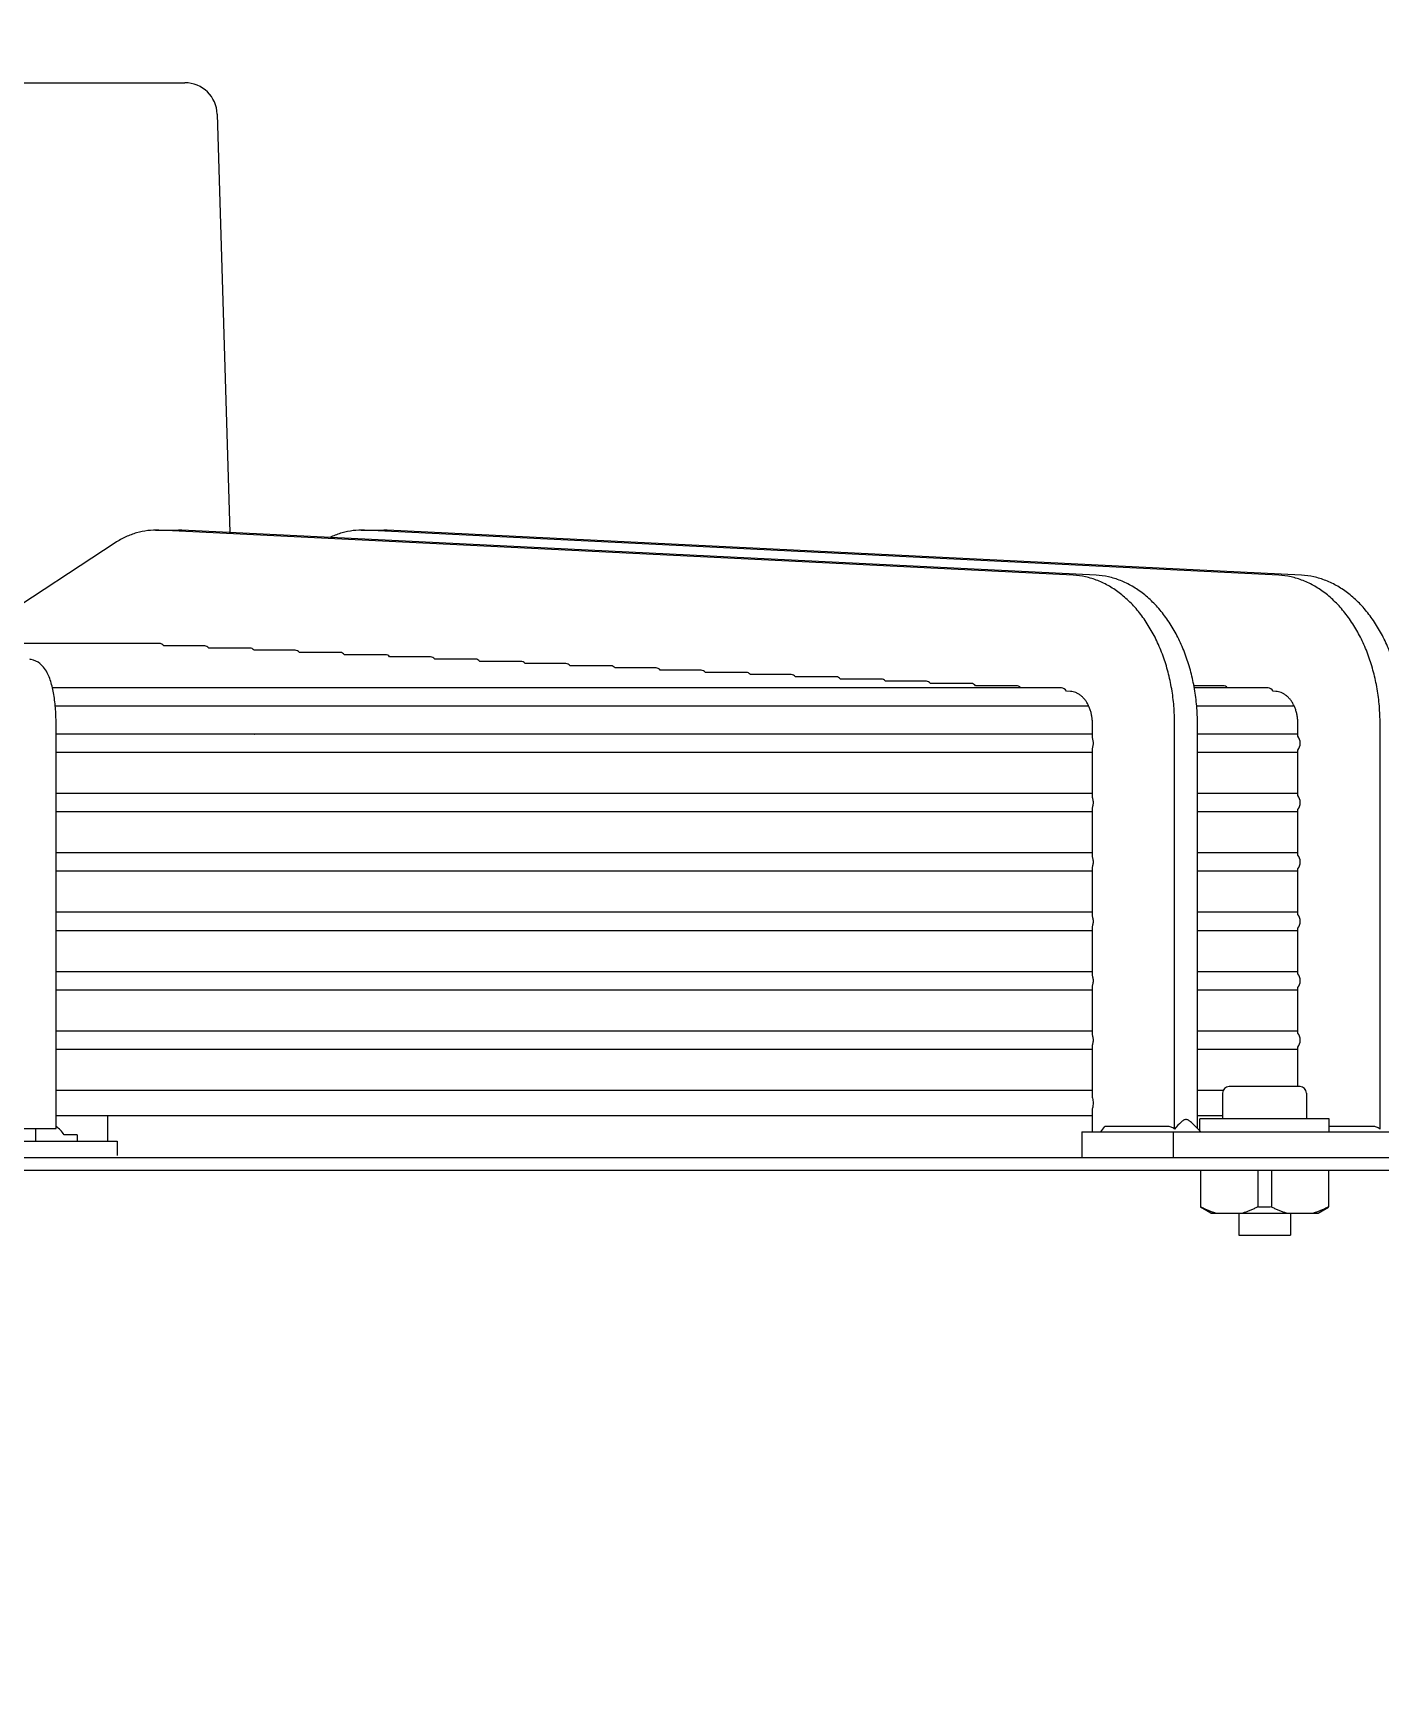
# Model space of a CAD drawing. Header units: millimetres. Extents: x 17700 to 32328, y 19251 to 29476.
# Drawn here: x 18045.18 to 18053.39, y 19600.84 to 19610.88 of the extents above; entities that cross this region are included whole.
import ezdxf

# ---------------------------------------------------------------- set-up
doc = ezdxf.new("R2010")
doc.units = ezdxf.units.MM
doc.header["$LTSCALE"] = 5
doc.layers.add('UNIT', color=6, linetype='Continuous')
doc.styles.add('SUBMITTAL', font='romans.shx', dxfattribs={"width": 0.75})
doc.dimstyles.new('SUBMITTAL', dxfattribs={"dimtxt": 0.09375, "dimasz": 0.09375, "dimexe": 0.03125, "dimexo": 0.0625, "dimgap": 0.0625, "dimtad": 0, "dimdec": 4, "dimzin": 4, "dimdsep": 46, "dimlunit": 4, "dimtxsty": 'SUBMITTAL', "dimcen": 0.09375, "dimclre": 6, "dimadec": 0, "dimazin": 0, "dimtfac": 1, "dimtdec": 0, "dimtofl": 0, "dimtmove": 0, "dimatfit": 3, "dimfxl": 0, "dimfrac": 2, "dimtolj": 1, "dimtzin": 4, "dimarcsym": 0})

msp = doc.modelspace()

# ---------------------------------------------------------------- linework, layer by layer
at = {"layer": 'UNIT'}
for p, q in [((18036.0256, 19610.5774), (18046.1049, 19610.5774)), ((18046.3017, 19610.3866), (18046.3796, 19607.8341)), ((18045.9264, 19607.8489), (18046.0656, 19607.8489)), ((18051.5216, 19607.5739), (18045.9468, 19607.8485)), ((18051.6608, 19607.5739), (18046.0859, 19607.8485)), ((18047.1792, 19607.8489), (18047.3184, 19607.8489)), ((18052.7743, 19607.5739), (18047.1995, 19607.8485)), ((18052.9135, 19607.5739), (18047.3387, 19607.8485)), ((18045.6803, 19607.7721), (18044.7434, 19607.1581)), ((18045.9495, 19607.1581), (18044.4439, 19607.1581)), ((18046.2255, 19607.1434), (18045.9763, 19607.1434)), ((18046.5012, 19607.1299), (18046.2512, 19607.1299)), ((18046.7769, 19607.1164), (18046.527, 19607.1164)), ((18047.0523, 19607.1029), (18046.8026, 19607.1029)), ((18047.3277, 19607.0894), (18047.078, 19607.0894)), ((18047.6029, 19607.0759), (18047.3534, 19607.0759)), ((18047.8781, 19607.0624), (18047.6286, 19607.0624)), ((18048.1532, 19607.0489), (18047.9038, 19607.0489)), ((18048.4282, 19607.0354), (18048.1788, 19607.0354)), ((18048.7031, 19607.0219), (18048.4538, 19607.0219)), ((18048.9779, 19607.0084), (18048.7287, 19607.0084)), ((18049.2527, 19606.9949), (18049.0036, 19606.9949)), ((18049.5275, 19606.9814), (18049.2784, 19606.9814)), ((18049.8022, 19606.9679), (18049.5531, 19606.9679)), ((18050.0768, 19606.9544), (18049.8278, 19606.9544)), ((18050.3515, 19606.9409), (18050.1025, 19606.9409)), ((18050.626, 19606.9274), (18050.3771, 19606.9274)), ((18050.9006, 19606.9139), (18050.6517, 19606.9139)), ((18051.4496, 19606.8869), (18045.2973, 19606.8869)), ((18051.1751, 19606.9004), (18050.9262, 19606.9004)), ((18051.5041, 19606.8657), (18051.4797, 19606.8669)), ((18052.4359, 19606.9004), (18052.2576, 19606.9004)), ((18052.7102, 19606.8869), (18052.2601, 19606.8869)), ((18052.7569, 19606.8657), (18052.7406, 19606.8665)), ((18045.3142, 19606.7767), (18051.6159, 19606.7767)), ((18052.2744, 19606.7767), (18052.8686, 19606.7767)), ((18045.3191, 19604.1995), (18045.3191, 19606.6689)), ((18051.6386, 19606.605), (18045.3191, 19606.605)), ((18045.5963, 19606.6064), (18045.5963, 19606.605)), ((18046.346, 19606.6064), (18046.3439, 19606.605)), ((18046.4852, 19606.6064), (18046.4831, 19606.605)), ((18047.5646, 19606.6064), (18047.5617, 19606.605)), ((18051.6386, 19606.5797), (18051.6386, 19606.6689)), ((18052.1397, 19604.1961), (18052.1397, 19606.6689)), ((18052.2789, 19604.1995), (18052.2789, 19606.6689)), ((18052.8914, 19606.605), (18052.2789, 19606.605)), ((18052.8914, 19606.5921), (18052.8914, 19606.6689)), ((18053.3925, 19604.1961), (18053.3925, 19606.6689)), ((18051.6386, 19606.2175), (18051.6386, 19606.5201)), ((18052.8914, 19606.2299), (18052.8914, 19606.5077)), ((18045.3191, 19606.4948), (18051.6386, 19606.4948)), ((18052.2789, 19606.4948), (18052.8914, 19606.4948)), ((18051.6386, 19606.2428), (18045.3191, 19606.2428)), ((18052.8914, 19606.2428), (18052.2789, 19606.2428)), ((18045.3191, 19606.1326), (18051.6386, 19606.1326)), ((18051.6386, 19605.8553), (18051.6386, 19606.1579)), ((18052.2789, 19606.1326), (18052.8914, 19606.1326)), ((18052.8914, 19605.8677), (18052.8914, 19606.1455)), ((18051.6386, 19605.8806), (18045.3191, 19605.8806)), ((18052.8914, 19605.8806), (18052.2789, 19605.8806)), ((18045.3191, 19605.7704), (18051.6386, 19605.7704)), ((18051.6386, 19605.4931), (18051.6386, 19605.7957)), ((18052.2789, 19605.7704), (18052.8914, 19605.7704)), ((18052.8914, 19605.5055), (18052.8914, 19605.7832)), ((18051.6386, 19605.5184), (18045.3191, 19605.5184)), ((18052.8914, 19605.5184), (18052.2789, 19605.5184)), ((18045.3191, 19605.4081), (18051.6386, 19605.4081)), ((18051.6386, 19605.1309), (18051.6386, 19605.4334)), ((18052.2789, 19605.4081), (18052.8914, 19605.4081)), ((18052.8914, 19605.1433), (18052.8914, 19605.421)), ((18051.6386, 19605.1562), (18045.3191, 19605.1562)), ((18052.8914, 19605.1562), (18052.2789, 19605.1562)), ((18045.3191, 19605.0459), (18051.6386, 19605.0459)), ((18051.6386, 19604.7687), (18051.6386, 19605.0712)), ((18052.2789, 19605.0459), (18052.8914, 19605.0459)), ((18052.8914, 19604.7811), (18052.8914, 19605.0588)), ((18051.6386, 19604.794), (18045.3191, 19604.794)), ((18051.6386, 19604.3906), (18051.6386, 19604.709)), ((18052.8914, 19604.794), (18052.2789, 19604.794)), ((18052.8914, 19604.4554), (18052.8914, 19604.6966)), ((18045.3191, 19604.6837), (18051.6386, 19604.6837)), ((18052.2789, 19604.6837), (18052.8914, 19604.6837)), ((18051.6386, 19604.4318), (18045.3191, 19604.4318)), ((18052.4354, 19604.4318), (18052.2789, 19604.4318)), ((18052.4321, 19604.416), (18052.4321, 19604.2585)), ((18052.9045, 19604.4554), (18052.4715, 19604.4554)), ((18052.9439, 19604.416), (18052.9439, 19604.2585)), ((18051.6386, 19604.1798), (18051.6386, 19604.3194)), ((18045.1222, 19604.1995), (18045.3191, 19604.1995)), ((18045.1963, 19604.1227), (18045.1963, 19604.1995)), ((18045.3191, 19604.2782), (18051.6386, 19604.2782)), ((18045.6356, 19604.1227), (18045.6356, 19604.2782)), ((18052.098, 19604.2126), (18051.7136, 19604.2126)), ((18052.2789, 19604.2782), (18052.4321, 19604.2782)), ((18053.0817, 19604.2585), (18052.2943, 19604.2585)), ((18052.2943, 19604.1842), (18052.2943, 19604.2585)), ((18053.0817, 19604.1798), (18053.0817, 19604.2585)), ((18053.3507, 19604.2126), (18053.0817, 19604.2126)), ((18036.4393, 19604.1227), (18045.6913, 19604.1227)), ((18045.4476, 19604.1621), (18045.3689, 19604.1621)), ((18045.4476, 19604.1621), (18045.4476, 19604.1227)), ((18045.6913, 19604.1227), (18045.6913, 19604.0361)), ((18051.5744, 19604.1798), (18053.8015, 19604.1798)), ((18051.5744, 19604.1798), (18051.5744, 19604.0223)), ((18052.1312, 19604.1798), (18052.1312, 19604.0223)), ((18024.1952, 19604.0223), (18057.9353, 19604.0223)), ((18057.9353, 19603.9436), (18024.1952, 19603.9436)), ((18052.2982, 19603.9436), (18052.2982, 19603.7214)), ((18052.6462, 19603.9436), (18052.6462, 19603.7214)), ((18052.7297, 19603.9436), (18052.7297, 19603.7214)), ((18053.0777, 19603.9436), (18053.0777, 19603.7214)), ((18052.3612, 19603.6837), (18052.2982, 19603.7201)), ((18053.0148, 19603.6837), (18053.0777, 19603.7201)), ((18052.3612, 19603.6837), (18053.0148, 19603.6837)), ((18052.5305, 19603.6837), (18052.5305, 19603.5499)), ((18052.8455, 19603.6837), (18052.8455, 19603.5499)), ((18052.5305, 19603.5499), (18052.8455, 19603.5499))]:
    msp.add_line(p, q, dxfattribs=at)
for centre, radius, start, end in [((18046.1049, 19610.3806), 0.1969, 1.74849, 90), ((18046.4519, 19606.6132), 0.0787, 353.99009, 355.0051), ((18047.2393, 19606.6132), 0.0787, 184.9949, 186.00991), ((18052.4715, 19604.416), 0.0394, 90, 180), ((18052.9045, 19604.416), 0.0394, 0, 90), ((18045.1818, 19604.027), 0.2307, 35.84734, 53.50274)]:
    msp.add_arc(centre, radius, start, end, dxfattribs=at)
for centre, major_axis, ratio, start_param, end_param in [((18045.9495, 19607.103), (0, -0.0551), 0.71258, 2.3922752, 3.1416779), ((18046.2255, 19607.0882), (0, -0.0551), 0.712077, 2.4267654, 3.1416684), ((18046.5012, 19607.0747), (0, -0.0551), 0.7116416, 2.4267545, 3.1416584), ((18046.7769, 19607.0612), (0, -0.0551), 0.7112612, 2.4267455, 3.1416501), ((18047.0523, 19607.0477), (0, -0.0551), 0.7109269, 2.4267379, 3.1416431), ((18047.3277, 19607.0343), (0, -0.0551), 0.7106314, 2.4267316, 3.1416373), ((18047.6029, 19607.0208), (0, -0.0551), 0.710369, 2.4267261, 3.1416323), ((18047.8781, 19607.0073), (0, -0.0551), 0.7101349, 2.4267215, 3.141628), ((18048.1532, 19606.9938), (0, -0.0551), 0.7099252, 2.4267175, 3.1416243), ((18048.4282, 19606.9803), (0, -0.0551), 0.7097366, 2.426714, 3.1416211), ((18048.7031, 19606.9668), (0, -0.0551), 0.7095663, 2.426711, 3.1416184), ((18048.9779, 19606.9533), (0, -0.0551), 0.7094121, 2.4267084, 3.1416159), ((18049.2527, 19606.9398), (0, -0.0551), 0.7092719, 2.4267061, 3.1416138), ((18049.5275, 19606.9263), (0, -0.0551), 0.7091442, 2.426704, 3.1416119), ((18049.8022, 19606.9128), (0, -0.0551), 0.7090275, 2.4267022, 3.1416103), ((18050.0768, 19606.8993), (0, -0.0551), 0.7089205, 2.4267006, 3.1416088), ((18050.3515, 19606.8858), (0, -0.0551), 0.7088222, 2.4266992, 3.1416075), ((18050.626, 19606.8723), (0, -0.0551), 0.7087318, 2.4266979, 3.1416063), ((18050.9006, 19606.8588), (0, -0.0551), 0.7086482, 2.4266968, 3.1416053), ((18051.1751, 19606.8453), (0, -0.0551), 0.708571, 2.4266957, 3.1416043), ((18051.4496, 19606.8318), (0, -0.0551), 0.7084995, 2.259884, 3.1416035), ((18052.4359, 19606.8453), (0, -0.0551), 0.7080429, 2.4266911, 3.1416001), ((18052.7102, 19606.8318), (0, -0.0551), 0.7079972, 2.2505647, 3.1415995), ((18047.4709, 19606.6705), (-0.0428, 0.0886), 0.2345697, 2.2595874, 2.2822309), ((18052.8663, 19606.5499), (0, -0.0551), 0.7079678, 1.5708033, 2.4433758), ((18052.8663, 19606.5499), (0, -0.0551), 0.7079678, 0.6982169, 1.5707894), ((18052.8663, 19606.1877), (0, -0.0551), 0.7079678, 1.5708033, 2.4433758), ((18052.8663, 19606.1877), (0, -0.0551), 0.7079678, 0.6982169, 1.5707894), ((18052.8663, 19605.8255), (0, -0.0551), 0.7079678, 1.5708033, 2.4433758), ((18052.8663, 19605.8255), (0, -0.0551), 0.7079678, 0.6982169, 1.5707894), ((18052.8663, 19605.4633), (0, -0.0551), 0.7079678, 1.5708033, 2.4433758), ((18052.8663, 19605.4633), (0, -0.0551), 0.7079678, 0.6982169, 1.5707894), ((18052.8663, 19605.1011), (0, -0.0551), 0.7079678, 1.5708033, 2.4433758), ((18052.8663, 19605.1011), (0, -0.0551), 0.7079678, 0.6982169, 1.5707894), ((18052.8663, 19604.7389), (0, -0.0551), 0.7079678, 1.5708033, 2.4433758), ((18052.8663, 19604.7389), (0, -0.0551), 0.7079678, 0.6982169, 1.5707894), ((18050.7176, 19605.5884), (0, -1.969), 0.7071068, 0.7736158, 0.7971806)]:
    msp.add_ellipse(centre, major_axis=major_axis, ratio=ratio, start_param=start_param, end_param=end_param, dxfattribs=at)
for points, knots in [([(18045.9468, 19607.8484), (18045.9239, 19607.8496), (18045.9009, 19607.8488), (18045.878, 19607.8461), (18045.8552, 19607.8435), (18045.8326, 19607.8389), (18045.8102, 19607.8325), (18045.7878, 19607.8261), (18045.7657, 19607.8178), (18045.7439, 19607.8077), (18045.7222, 19607.7976), (18045.7009, 19607.7858), (18045.6802, 19607.7722)], [0, 0, 0, 0, 0.2503763, 0.2503763, 0.2503763, 0.5005641, 0.5005641, 0.5005641, 0.7507518, 0.7507518, 0.7507518, 1, 1, 1, 1]), ([(18047.1995, 19607.8484), (18047.1766, 19607.8496), (18047.1536, 19607.8488), (18047.1308, 19607.8461), (18047.108, 19607.8435), (18047.0853, 19607.8389), (18047.0629, 19607.8325), (18047.0405, 19607.8261), (18047.0184, 19607.8178), (18046.9967, 19607.8077), (18046.9941, 19607.8065), (18046.9915, 19607.8053), (18046.989, 19607.8041)], [0, 0, 0, 0, 0.25037629, 0.25037629, 0.25037629, 0.50056405, 0.50056405, 0.50056405, 0.75075182, 0.75075182, 0.75075182, 0.78029111, 0.78029111, 0.78029111, 0.78029111]), ([(18052.1397, 19606.6689), (18052.1397, 19606.7044), (18052.1382, 19606.7403), (18052.1353, 19606.7757), (18052.1323, 19606.8112), (18052.1279, 19606.8461), (18052.122, 19606.8808), (18052.116, 19606.9154), (18052.1086, 19606.9498), (18052.0999, 19606.9833), (18052.0911, 19607.0167), (18052.081, 19607.0493), (18052.0695, 19607.081), (18052.058, 19607.1128), (18052.0452, 19607.1438), (18052.0311, 19607.1734), (18052.0171, 19607.203), (18052.0019, 19607.2313), (18051.9854, 19607.2583), (18051.969, 19607.2854), (18051.9514, 19607.3112), (18051.9328, 19607.3354), (18051.9142, 19607.3595), (18051.8948, 19607.382), (18051.8743, 19607.4029), (18051.8539, 19607.4237), (18051.8324, 19607.443), (18051.8104, 19607.4603), (18051.7884, 19607.4777), (18051.7657, 19607.4931), (18051.7424, 19607.5066), (18051.7191, 19607.5201), (18051.695, 19607.5318), (18051.6707, 19607.5413), (18051.6464, 19607.5509), (18051.6219, 19607.5583), (18051.597, 19607.5638), (18051.572, 19607.5692), (18051.5467, 19607.5726), (18051.5216, 19607.5738)], [0, 0, 0, 0, 0.076921, 0.076921, 0.076921, 0.1538421, 0.1538421, 0.1538421, 0.2307631, 0.2307631, 0.2307631, 0.3076842, 0.3076842, 0.3076842, 0.3846052, 0.3846052, 0.3846052, 0.4615263, 0.4615263, 0.4615263, 0.5384473, 0.5384473, 0.5384473, 0.6153684, 0.6153684, 0.6153684, 0.6922894, 0.6922894, 0.6922894, 0.7692105, 0.7692105, 0.7692105, 0.8461315, 0.8461315, 0.8461315, 0.9230526, 0.9230526, 0.9230526, 1, 1, 1, 1]), ([(18052.2789, 19606.6689), (18052.2789, 19606.7044), (18052.2774, 19606.7403), (18052.2745, 19606.7757), (18052.2715, 19606.8112), (18052.2671, 19606.8461), (18052.2611, 19606.8808), (18052.2552, 19606.9154), (18052.2478, 19606.9498), (18052.2391, 19606.9833), (18052.2303, 19607.0167), (18052.2202, 19607.0493), (18052.2087, 19607.081), (18052.1972, 19607.1128), (18052.1844, 19607.1438), (18052.1703, 19607.1734), (18052.1563, 19607.203), (18052.1411, 19607.2313), (18052.1246, 19607.2583), (18052.1082, 19607.2854), (18052.0906, 19607.3112), (18052.072, 19607.3354), (18052.0534, 19607.3595), (18052.034, 19607.382), (18052.0135, 19607.4029), (18051.9931, 19607.4237), (18051.9716, 19607.443), (18051.9496, 19607.4603), (18051.9276, 19607.4777), (18051.9049, 19607.4931), (18051.8816, 19607.5066), (18051.8582, 19607.5201), (18051.8342, 19607.5318), (18051.8099, 19607.5413), (18051.7856, 19607.5509), (18051.7611, 19607.5583), (18051.7362, 19607.5638), (18051.7112, 19607.5692), (18051.6859, 19607.5726), (18051.6608, 19607.5738)], [0, 0, 0, 0, 0.076921, 0.076921, 0.076921, 0.1538421, 0.1538421, 0.1538421, 0.2307631, 0.2307631, 0.2307631, 0.3076842, 0.3076842, 0.3076842, 0.3846052, 0.3846052, 0.3846052, 0.4615263, 0.4615263, 0.4615263, 0.5384473, 0.5384473, 0.5384473, 0.6153684, 0.6153684, 0.6153684, 0.6922894, 0.6922894, 0.6922894, 0.7692105, 0.7692105, 0.7692105, 0.8461315, 0.8461315, 0.8461315, 0.9230526, 0.9230526, 0.9230526, 1, 1, 1, 1]), ([(18053.3925, 19606.6689), (18053.3925, 19606.7044), (18053.391, 19606.7403), (18053.388, 19606.7757), (18053.385, 19606.8112), (18053.3806, 19606.8461), (18053.3747, 19606.8808), (18053.3688, 19606.9154), (18053.3614, 19606.9498), (18053.3526, 19606.9833), (18053.3439, 19607.0167), (18053.3338, 19607.0493), (18053.3223, 19607.081), (18053.3108, 19607.1128), (18053.2979, 19607.1438), (18053.2839, 19607.1734), (18053.2698, 19607.203), (18053.2546, 19607.2313), (18053.2382, 19607.2583), (18053.2218, 19607.2854), (18053.2041, 19607.3112), (18053.1855, 19607.3354), (18053.167, 19607.3595), (18053.1475, 19607.382), (18053.1271, 19607.4029), (18053.1066, 19607.4237), (18053.0852, 19607.443), (18053.0632, 19607.4603), (18053.0411, 19607.4777), (18053.0185, 19607.4931), (18052.9951, 19607.5066), (18052.9718, 19607.5201), (18052.9478, 19607.5318), (18052.9235, 19607.5413), (18052.8992, 19607.5509), (18052.8747, 19607.5583), (18052.8497, 19607.5638), (18052.8248, 19607.5692), (18052.7995, 19607.5726), (18052.7743, 19607.5738)], [0, 0, 0, 0, 0.076921, 0.076921, 0.076921, 0.1538421, 0.1538421, 0.1538421, 0.2307631, 0.2307631, 0.2307631, 0.3076842, 0.3076842, 0.3076842, 0.3846052, 0.3846052, 0.3846052, 0.4615263, 0.4615263, 0.4615263, 0.5384473, 0.5384473, 0.5384473, 0.6153684, 0.6153684, 0.6153684, 0.6922894, 0.6922894, 0.6922894, 0.7692105, 0.7692105, 0.7692105, 0.8461315, 0.8461315, 0.8461315, 0.9230526, 0.9230526, 0.9230526, 1, 1, 1, 1]), ([(18053.5317, 19606.6689), (18053.5317, 19606.7044), (18053.5302, 19606.7403), (18053.5272, 19606.7757), (18053.5242, 19606.8112), (18053.5198, 19606.8461), (18053.5139, 19606.8808), (18053.508, 19606.9154), (18053.5006, 19606.9498), (18053.4918, 19606.9833), (18053.4831, 19607.0167), (18053.473, 19607.0493), (18053.4615, 19607.081), (18053.45, 19607.1128), (18053.4371, 19607.1438), (18053.4231, 19607.1734), (18053.409, 19607.203), (18053.3938, 19607.2313), (18053.3774, 19607.2583), (18053.361, 19607.2854), (18053.3433, 19607.3112), (18053.3247, 19607.3354), (18053.3062, 19607.3595), (18053.2867, 19607.382), (18053.2663, 19607.4029), (18053.2458, 19607.4237), (18053.2244, 19607.443), (18053.2023, 19607.4603), (18053.1803, 19607.4777), (18053.1577, 19607.4931), (18053.1343, 19607.5066), (18053.111, 19607.5201), (18053.087, 19607.5318), (18053.0627, 19607.5413), (18053.0384, 19607.5509), (18053.0138, 19607.5583), (18052.9889, 19607.5638), (18052.964, 19607.5692), (18052.9386, 19607.5726), (18052.9135, 19607.5738)], [0, 0, 0, 0, 0.076921, 0.076921, 0.076921, 0.1538421, 0.1538421, 0.1538421, 0.2307631, 0.2307631, 0.2307631, 0.3076842, 0.3076842, 0.3076842, 0.3846052, 0.3846052, 0.3846052, 0.4615263, 0.4615263, 0.4615263, 0.5384473, 0.5384473, 0.5384473, 0.6153684, 0.6153684, 0.6153684, 0.6922894, 0.6922894, 0.6922894, 0.7692105, 0.7692105, 0.7692105, 0.8461315, 0.8461315, 0.8461315, 0.9230526, 0.9230526, 0.9230526, 1, 1, 1, 1]), ([(18045.3191, 19606.6689), (18045.3191, 19606.7017), (18045.3178, 19606.7345), (18045.3126, 19606.7979), (18045.3087, 19606.8283), (18045.2983, 19606.8852), (18045.2919, 19606.9115), (18045.2753, 19606.9601), (18045.2658, 19606.9825), (18045.242, 19607.0152), (18045.2329, 19607.0257), (18045.2068, 19607.0462), (18045.1886, 19607.0562), (18045.1644, 19607.0608), (18045.1623, 19607.0612), (18045.16, 19607.0615)], [1.5707963, 1.5707963, 1.5707963, 1.5707963, 1.8779743, 1.8779743, 2.1851522, 2.1851522, 2.4923302, 2.4923302, 2.7995081, 2.7995081, 2.9409737, 2.9409737, 3.0918576, 3.0918576, 3.1066861, 3.1066861, 3.1066861, 3.1066861]), ([(18051.6386, 19606.6689), (18051.6386, 19606.6766), (18051.6383, 19606.6844), (18051.6377, 19606.692), (18051.637, 19606.6997), (18051.6361, 19606.7074), (18051.6348, 19606.7149), (18051.6335, 19606.7224), (18051.6319, 19606.7299), (18051.63, 19606.7371), (18051.6281, 19606.7444), (18051.6259, 19606.7515), (18051.6234, 19606.7584), (18051.6209, 19606.7653), (18051.6181, 19606.772), (18051.6151, 19606.7784), (18051.612, 19606.7849), (18051.6087, 19606.7911), (18051.6051, 19606.797), (18051.6015, 19606.8028), (18051.5977, 19606.8084), (18051.5937, 19606.8137), (18051.5896, 19606.8189), (18051.5854, 19606.8238), (18051.5809, 19606.8284), (18051.5765, 19606.8329), (18051.5718, 19606.8371), (18051.567, 19606.8409), (18051.5622, 19606.8446), (18051.5573, 19606.848), (18051.5522, 19606.851), (18051.5471, 19606.8539), (18051.5419, 19606.8564), (18051.5366, 19606.8585), (18051.5313, 19606.8606), (18051.526, 19606.8622), (18051.5205, 19606.8634), (18051.5151, 19606.8646), (18051.5096, 19606.8653), (18051.5041, 19606.8656)], [0, 0, 0, 0, 0.076921, 0.076921, 0.076921, 0.153842, 0.153842, 0.153842, 0.230763, 0.230763, 0.230763, 0.307684, 0.307684, 0.307684, 0.384605, 0.384605, 0.384605, 0.461526, 0.461526, 0.461526, 0.538447, 0.538447, 0.538447, 0.615368, 0.615368, 0.615368, 0.692289, 0.692289, 0.692289, 0.7692101, 0.7692101, 0.7692101, 0.8461311, 0.8461311, 0.8461311, 0.9230521, 0.9230521, 0.9230521, 1, 1, 1, 1]), ([(18052.8914, 19606.6689), (18052.8914, 19606.6766), (18052.8911, 19606.6844), (18052.8904, 19606.692), (18052.8898, 19606.6997), (18052.8888, 19606.7074), (18052.8875, 19606.7149), (18052.8862, 19606.7224), (18052.8846, 19606.7299), (18052.8827, 19606.7371), (18052.8808, 19606.7444), (18052.8786, 19606.7515), (18052.8761, 19606.7584), (18052.8736, 19606.7653), (18052.8709, 19606.772), (18052.8678, 19606.7784), (18052.8647, 19606.7849), (18052.8614, 19606.7911), (18052.8578, 19606.797), (18052.8543, 19606.8028), (18052.8505, 19606.8084), (18052.8464, 19606.8137), (18052.8424, 19606.8189), (18052.8381, 19606.8238), (18052.8337, 19606.8284), (18052.8292, 19606.8329), (18052.8246, 19606.8371), (18052.8198, 19606.8409), (18052.815, 19606.8446), (18052.81, 19606.848), (18052.8049, 19606.851), (18052.7999, 19606.8539), (18052.7947, 19606.8564), (18052.7894, 19606.8585), (18052.7841, 19606.8606), (18052.7787, 19606.8622), (18052.7733, 19606.8634), (18052.7679, 19606.8646), (18052.7624, 19606.8653), (18052.7569, 19606.8656)], [0, 0, 0, 0, 0.076921, 0.076921, 0.076921, 0.153842, 0.153842, 0.153842, 0.230763, 0.230763, 0.230763, 0.307684, 0.307684, 0.307684, 0.384605, 0.384605, 0.384605, 0.461526, 0.461526, 0.461526, 0.538447, 0.538447, 0.538447, 0.615368, 0.615368, 0.615368, 0.692289, 0.692289, 0.692289, 0.7692101, 0.7692101, 0.7692101, 0.8461311, 0.8461311, 0.8461311, 0.9230521, 0.9230521, 0.9230521, 1, 1, 1, 1]), ([(18051.6448, 19606.5499), (18051.6448, 19606.5567), (18051.6437, 19606.5647), (18051.641, 19606.5738), (18051.6399, 19606.5768), (18051.6386, 19606.5797)], [-0.830133896, -0.830133896, -0.830133896, -0.830133896, -0.778331745, -0.778331745, -0.754611842, -0.754611842, -0.754611842, -0.754611842]), ([(18051.6386, 19606.5201), (18051.6399, 19606.5229), (18051.641, 19606.5259), (18051.6437, 19606.5351), (18051.6448, 19606.5431), (18051.6448, 19606.5499)], [-0.075522054, -0.075522054, -0.075522054, -0.075522054, -0.051802151, -0.051802151, 0, 0, 0, 0]), ([(18051.6448, 19606.1877), (18051.6448, 19606.1945), (18051.6437, 19606.2025), (18051.641, 19606.2116), (18051.6399, 19606.2146), (18051.6386, 19606.2175)], [-0.830133896, -0.830133896, -0.830133896, -0.830133896, -0.778331745, -0.778331745, -0.754611842, -0.754611842, -0.754611842, -0.754611842]), ([(18051.6386, 19606.1579), (18051.6399, 19606.1607), (18051.641, 19606.1637), (18051.6437, 19606.1729), (18051.6448, 19606.1809), (18051.6448, 19606.1877)], [-0.075522054, -0.075522054, -0.075522054, -0.075522054, -0.051802151, -0.051802151, 0, 0, 0, 0]), ([(18051.6448, 19605.8255), (18051.6448, 19605.8323), (18051.6437, 19605.8403), (18051.641, 19605.8494), (18051.6399, 19605.8524), (18051.6386, 19605.8553)], [0, 0, 0, 0, 0.051802151, 0.051802151, 0.075522054, 0.075522054, 0.075522054, 0.075522054]), ([(18051.6386, 19605.7957), (18051.6399, 19605.7985), (18051.641, 19605.8015), (18051.6437, 19605.8107), (18051.6448, 19605.8187), (18051.6448, 19605.8255)], [0.754611842, 0.754611842, 0.754611842, 0.754611842, 0.778331745, 0.778331745, 0.830133896, 0.830133896, 0.830133896, 0.830133896]), ([(18051.6448, 19605.4633), (18051.6448, 19605.4701), (18051.6437, 19605.4781), (18051.641, 19605.4872), (18051.6399, 19605.4902), (18051.6386, 19605.4931)], [0, 0, 0, 0, 0.051802151, 0.051802151, 0.075522054, 0.075522054, 0.075522054, 0.075522054]), ([(18051.6386, 19605.4334), (18051.6399, 19605.4363), (18051.641, 19605.4393), (18051.6437, 19605.4485), (18051.6448, 19605.4565), (18051.6448, 19605.4633)], [0.754611843, 0.754611843, 0.754611843, 0.754611843, 0.778331746, 0.778331746, 0.830133897, 0.830133897, 0.830133897, 0.830133897]), ([(18051.6448, 19605.1011), (18051.6448, 19605.1079), (18051.6437, 19605.1159), (18051.641, 19605.125), (18051.6399, 19605.128), (18051.6386, 19605.1309)], [0, 0, 0, 0, 0.051802151, 0.051802151, 0.075522054, 0.075522054, 0.075522054, 0.075522054]), ([(18051.6386, 19605.0712), (18051.6399, 19605.0741), (18051.641, 19605.0771), (18051.6437, 19605.0863), (18051.6448, 19605.0943), (18051.6448, 19605.1011)], [0.754610412, 0.754610412, 0.754610412, 0.754610412, 0.77830675, 0.77830675, 0.830133897, 0.830133897, 0.830133897, 0.830133897]), ([(18051.6448, 19604.7389), (18051.6448, 19604.7457), (18051.6437, 19604.7537), (18051.641, 19604.7628), (18051.6399, 19604.7658), (18051.6386, 19604.7687)], [0, 0, 0, 0, 0.051802151, 0.051802151, 0.075522054, 0.075522054, 0.075522054, 0.075522054]), ([(18051.6386, 19604.709), (18051.6399, 19604.7119), (18051.641, 19604.7149), (18051.6437, 19604.7241), (18051.6448, 19604.7321), (18051.6448, 19604.7389)], [-0.075522054, -0.075522054, -0.075522054, -0.075522054, -0.051802151, -0.051802151, 0, 0, 0, 0]), ([(18051.6448, 19604.355), (18051.6448, 19604.3645), (18051.6433, 19604.3756), (18051.6401, 19604.3864), (18051.6394, 19604.3885), (18051.6386, 19604.3906)], [-1.156260963, -1.156260963, -1.156260963, -1.156260963, -1.084108004, -1.084108004, -1.067161101, -1.067161101, -1.067161101, -1.067161101]), ([(18051.6386, 19604.3194), (18051.6394, 19604.3215), (18051.6401, 19604.3236), (18051.6433, 19604.3344), (18051.6448, 19604.3455), (18051.6448, 19604.355)], [1.067161101, 1.067161101, 1.067161101, 1.067161101, 1.084108004, 1.084108004, 1.156260963, 1.156260963, 1.156260963, 1.156260963]), ([(18052.1397, 19604.1961), (18052.1328, 19604.2011), (18052.1254, 19604.2056), (18052.1144, 19604.21), (18052.1109, 19604.211), (18052.1057, 19604.212), (18052.104, 19604.2123), (18052.1009, 19604.2125), (18052.0994, 19604.2126), (18052.098, 19604.2126)], [-0.15736197, -0.15736197, -0.15736197, -0.15736197, -0.07242537, -0.07242537, -0.03362782, -0.03362782, -0.01579049, -0.01579049, 0, 0, 0, 0]), ([(18052.2511, 19604.228), (18052.2479, 19604.2314), (18052.2448, 19604.2345), (18052.2359, 19604.2427), (18052.2302, 19604.247), (18052.2218, 19604.2514), (18052.2189, 19604.2526), (18052.2138, 19604.2538), (18052.2116, 19604.2541), (18052.2071, 19604.2541), (18052.2049, 19604.2538), (18052.1998, 19604.2526), (18052.1969, 19604.2514), (18052.1885, 19604.247), (18052.1828, 19604.2427), (18052.1663, 19604.2275), (18052.1543, 19604.2137), (18052.1397, 19604.1961)], [-0.70512845, -0.70512845, -0.70512845, -0.70512845, -0.64697279, -0.64697279, -0.53019487, -0.53019487, -0.47055032, -0.47055032, -0.42676959, -0.42676959, -0.38298885, -0.38298885, -0.32334424, -0.32334424, -0.20656606, -0.20656606, -0.00000111, -0.00000111, -0.00000111, -0.00000111]), ([(18053.3925, 19604.1961), (18053.3855, 19604.2011), (18053.3782, 19604.2056), (18053.3671, 19604.21), (18053.3636, 19604.211), (18053.3584, 19604.212), (18053.3568, 19604.2123), (18053.3537, 19604.2125), (18053.3522, 19604.2126), (18053.3507, 19604.2126)], [-0.15736195, -0.15736195, -0.15736195, -0.15736195, -0.07243039, -0.07243039, -0.03362963, -0.03362963, -0.01579125, -0.01579125, 0, 0, 0, 0]), ([(18052.2982, 19603.7214), (18052.2982, 19603.7211), (18052.2982, 19603.7206), (18052.2982, 19603.7202), (18052.2982, 19603.7201), (18052.2982, 19603.7201)], [0, 0, 0, 0, 0.16666667, 0.33333333, 0.5, 0.5, 0.5, 0.5])]:
    msp.add_open_spline(points, degree=3, knots=knots, dxfattribs=at)
for points in [[(18046.0839, 19607.8485), (18046.0778, 19607.8488), (18046.0717, 19607.8489), (18046.0656, 19607.8489)], [(18047.3367, 19607.8485), (18047.3306, 19607.8488), (18047.3245, 19607.8489), (18047.3184, 19607.8489)], [(18052.2511, 19604.228), (18052.2667, 19604.2117), (18052.2826, 19604.1956), (18052.2988, 19604.1798)], [(18052.3895, 19603.6837), (18052.3863, 19603.6847), (18052.3798, 19603.6867), (18052.3701, 19603.6899), (18052.3603, 19603.6935), (18052.3504, 19603.6973), (18052.3404, 19603.7015), (18052.3302, 19603.7059), (18052.3198, 19603.7107), (18052.3092, 19603.7158), (18052.3019, 19603.7195), (18052.2982, 19603.7214)], [(18052.6462, 19603.7214), (18052.6425, 19603.7195), (18052.6351, 19603.7158), (18052.6244, 19603.7106), (18052.6139, 19603.7058), (18052.6037, 19603.7013), (18052.5937, 19603.6972), (18052.5839, 19603.6934), (18052.5742, 19603.6899), (18052.5645, 19603.6866), (18052.5581, 19603.6847), (18052.555, 19603.6837)], [(18052.7297, 19603.7214), (18052.7251, 19603.7211), (18052.7158, 19603.7206), (18052.7019, 19603.7202), (18052.688, 19603.72), (18052.6741, 19603.7202), (18052.6601, 19603.7206), (18052.6509, 19603.7211), (18052.6462, 19603.7214)], [(18052.821, 19603.6837), (18052.8178, 19603.6847), (18052.8113, 19603.6867), (18052.8016, 19603.6899), (18052.7918, 19603.6935), (18052.7819, 19603.6973), (18052.7719, 19603.7015), (18052.7617, 19603.7059), (18052.7514, 19603.7107), (18052.7407, 19603.7158), (18052.7334, 19603.7195), (18052.7297, 19603.7214)], [(18053.0777, 19603.7214), (18053.074, 19603.7195), (18053.0666, 19603.7158), (18053.0559, 19603.7106), (18053.0454, 19603.7058), (18053.0352, 19603.7013), (18053.0252, 19603.6972), (18053.0154, 19603.6934), (18053.0057, 19603.6899), (18052.996, 19603.6866), (18052.9896, 19603.6847), (18052.9865, 19603.6837)]]:
    msp.add_open_spline(points, degree=3, dxfattribs=at)

# ---------------------------------------------------------------- leaders
msp.add_leader([(18159.4234, 19600.8419), (18146.3104, 19614.846), (17982.6824, 19614.846)], dimstyle='SUBMITTAL', override={"dimscale": 36, "dimarcsym": 1}, dxfattribs=at)

doc.saveas('drawing.dxf')
